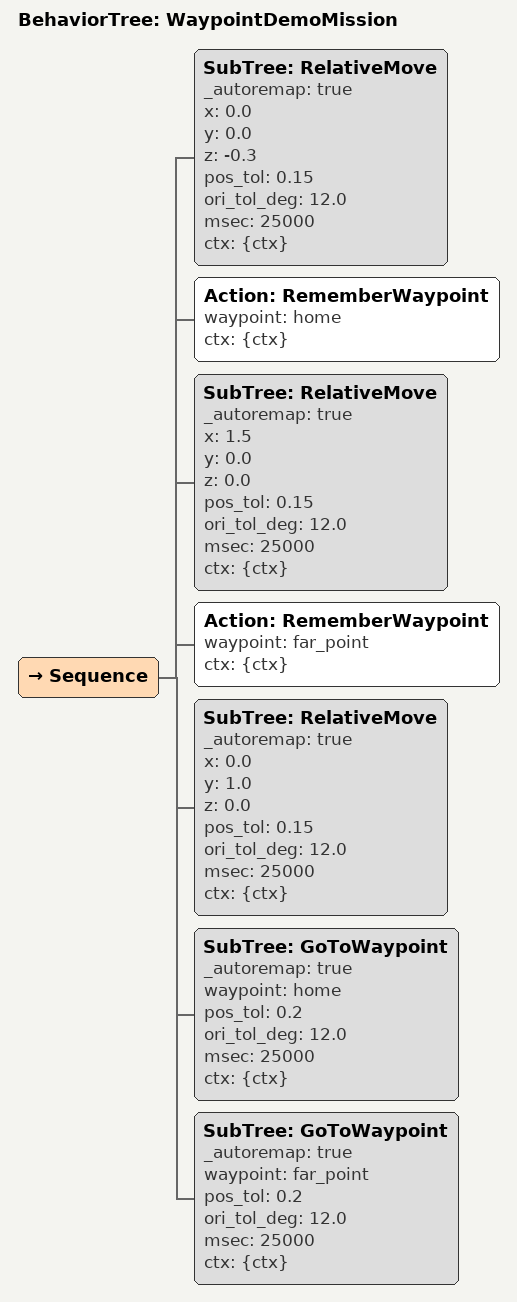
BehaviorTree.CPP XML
<root BTCPP_format="4" main_tree_to_execute="WaypointDemoMission">
    <BehaviorTree ID="WaypointDemoMission">
        <Sequence>
            <!-- 1. Dive -->
            <SubTree ID="RelativeMove" _autoremap="true"
                     x="0.0" y="0.0" z="-0.3"
                     pos_tol="0.15" ori_tol_deg="12.0" msec="25000"
                     ctx="{ctx}"/>

            <!-- 2. Remember this point as "home" (snapshots the last published goal) -->
            <Action ID="RememberWaypoint" waypoint="home" ctx="{ctx}"/>

            <!-- 3. Wander out -->
            <SubTree ID="RelativeMove" _autoremap="true"
                     x="1.5" y="0.0" z="0.0"
                     pos_tol="0.15" ori_tol_deg="12.0" msec="25000"
                     ctx="{ctx}"/>

            <Action ID="RememberWaypoint" waypoint="far_point" ctx="{ctx}"/>

            <SubTree ID="RelativeMove" _autoremap="true"
                     x="0.0" y="1.0" z="0.0"
                     pos_tol="0.15" ori_tol_deg="12.0" msec="25000"
                     ctx="{ctx}"/>

            <!-- 4. Go back home by name -->
            <SubTree ID="GoToWaypoint" _autoremap="true"
                     waypoint="home"
                     pos_tol="0.2" ori_tol_deg="12.0" msec="25000"
                     ctx="{ctx}"/>

            <!-- 5. Revisit the far point -->
            <SubTree ID="GoToWaypoint" _autoremap="true"
                     waypoint="far_point"
                     pos_tol="0.2" ori_tol_deg="12.0" msec="25000"
                     ctx="{ctx}"/>
        </Sequence>
    </BehaviorTree>
</root>
